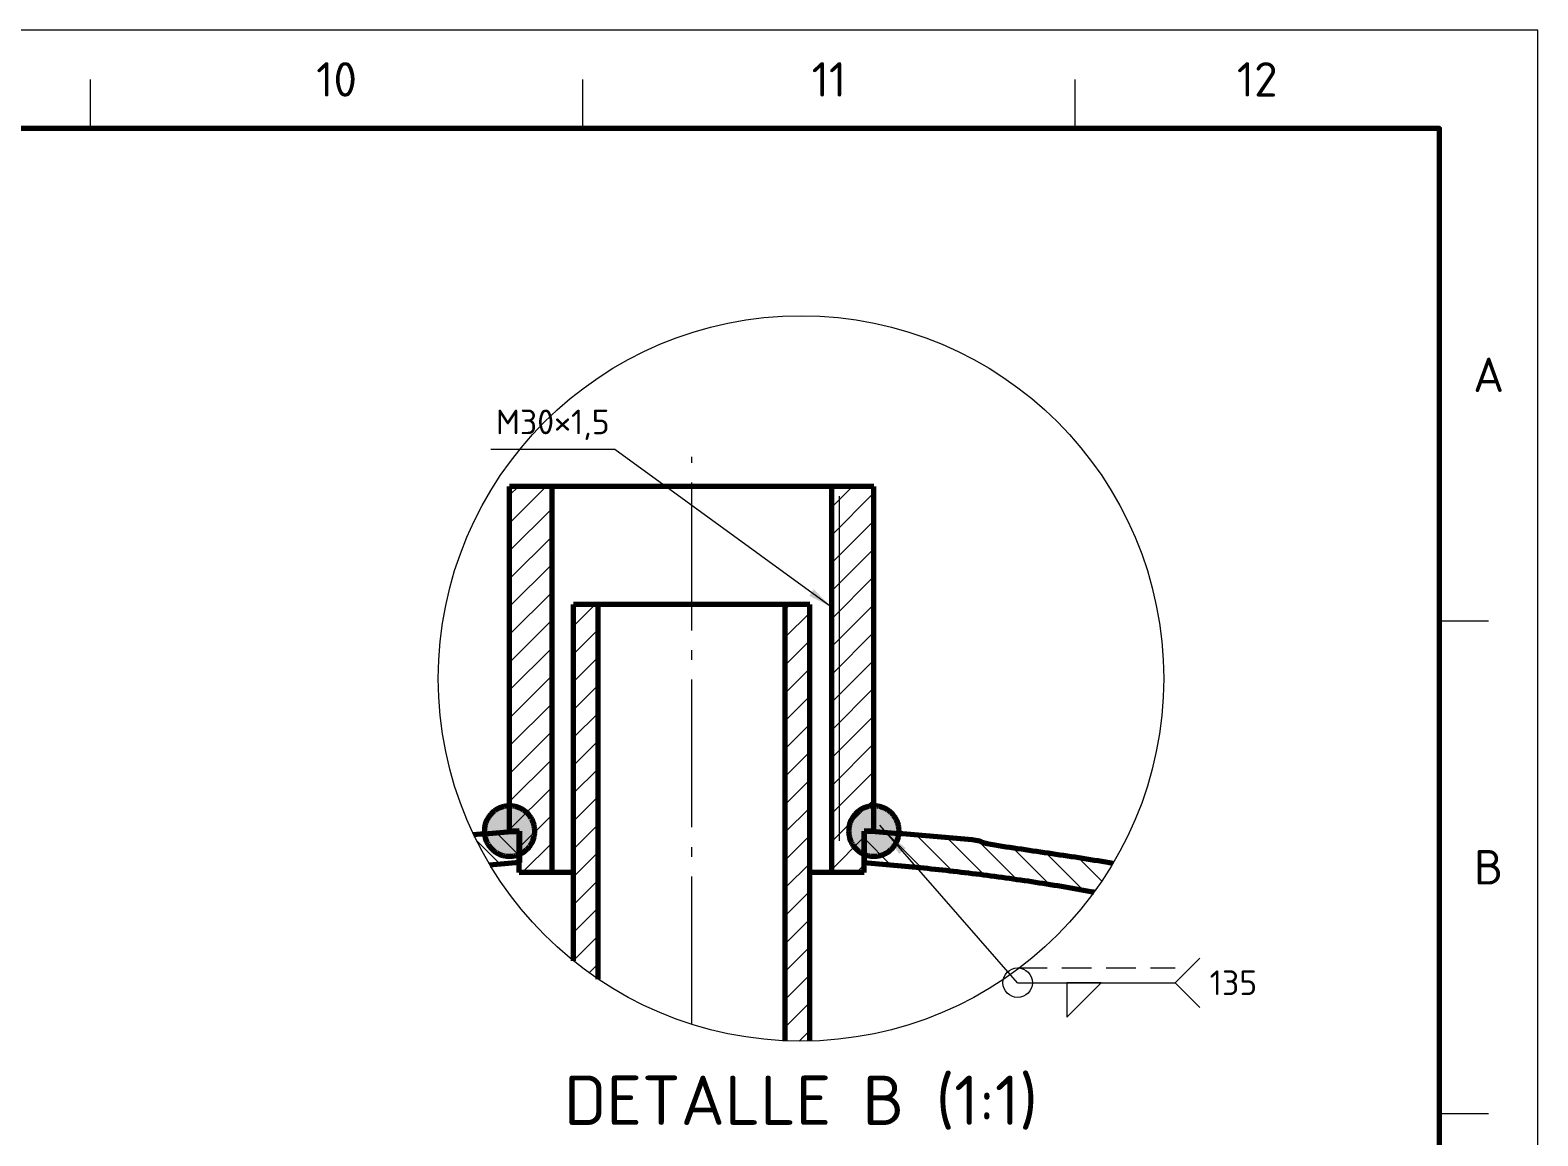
# Model space of a CAD drawing. Header units: millimetres. Extents: x 0 to 2208, y 0 to 420.
# Drawn here: x 920.9 to 1074, y 307.7 to 420 of the extents above; entities that cross this region are included whole.
import ezdxf
from ezdxf.enums import TextEntityAlignment as Align

# ---------------------------------------------------------------- set-up
doc = ezdxf.new("R2010")
doc.units = ezdxf.units.MM
doc.linetypes.add('IRAM-F-TRAZO-PUNTO', pattern=[20, 15, -2, 1, -2])
doc.linetypes.add('ISO02-TRAZOS', pattern=[4.5, 3, -1.5])
for name, color, linetype, lineweight in [('01-VISIBLE', 7, 'CONTINUOUS', 70), ('03-EJE', 1, 'IRAM-F-TRAZO-PUNTO', 18), ('05-RAYADO', 8, 'CONTINUOUS', 18), ('06-TEXTO', 7, 'CONTINUOUS', 25), ('07-RECUADRO', 7, 'CONTINUOUS', 70), ('08-FINA', 5, 'CONTINUOUS', 18), ('12-SOLDADURA', 6, 'CONTINUOUS', 18)]:
    doc.layers.add(name, color=color, linetype=linetype, lineweight=lineweight)
doc.styles.add('ISO3098', font='isocpeur.ttf')

msp = doc.modelspace()

# ---------------------------------------------------------------- hatches: boundary and pattern name
at = {"layer": '05-RAYADO'}
h = msp.add_hatch(dxfattribs=at)
h.set_pattern_fill('ANSI31', scale=0.629921)
h.paths.add_polyline_path([(970.557, 334.462), (970.557, 338.667), (969.567, 338.667), (969.567, 373.667), (973.879, 373.667), (973.879, 334.462)])
h = msp.add_hatch(dxfattribs=at)
h.set_pattern_fill('ANSI31', scale=0.629921)
h.paths.add_polyline_path([(1005.577, 338.667), (1005.577, 334.462), (1002.255, 334.462), (1002.255, 373.667), (1006.567, 373.667), (1006.567, 338.667)])
h = msp.add_hatch(dxfattribs=at)
h.set_pattern_fill('ANSI31', scale=0.629921)
h.paths.add_polyline_path([(976.067, 361.667), (978.567, 361.667), (978.567, 323.635), (977.958, 324.052), (977.225, 324.582), (976.506, 325.129), (976.067, 325.481)])
h = msp.add_hatch(dxfattribs=at)
h.set_pattern_fill('ANSI31', scale=0.629921)
h.paths.add_polyline_path([(1000.067, 361.667), (1000.067, 317.344), (999.167, 317.333), (998.263, 317.344), (997.567, 317.37), (997.567, 361.667)])
h = msp.add_hatch(color=7, dxfattribs=at)
h.dxf.hatch_style = 1
h.paths.add_polyline_path([(967.015, 338.868), (967.038, 339.067), (967.077, 339.264), (967.132, 339.458), (967.202, 339.646), (967.286, 339.829), (967.384, 340.004), (967.496, 340.171), (967.62, 340.329), (967.756, 340.477), (967.904, 340.613), (968.062, 340.738), (968.229, 340.849), (968.404, 340.948), (968.587, 341.032), (968.776, 341.101), (968.969, 341.156), (969.166, 341.195), (969.366, 341.219), (969.567, 341.227), (969.768, 341.219), (969.967, 341.195), (970.164, 341.156), (970.358, 341.101), (970.546, 341.032), (970.729, 340.948), (970.904, 340.849), (971.071, 340.738), (971.229, 340.613), (971.377, 340.477), (971.513, 340.329), (971.638, 340.171), (971.749, 340.004), (971.848, 339.829), (971.932, 339.646), (972.001, 339.458), (972.056, 339.264), (972.095, 339.067), (972.119, 338.868), (972.127, 338.667), (972.119, 338.466), (972.095, 338.266), (972.056, 338.069), (972.001, 337.876), (971.932, 337.687), (971.848, 337.504), (971.749, 337.329), (971.638, 337.162), (971.513, 337.004), (971.377, 336.856), (971.229, 336.72), (971.071, 336.596), (970.904, 336.484), (970.729, 336.386), (970.546, 336.302), (970.358, 336.232), (970.164, 336.177), (969.967, 336.138), (969.768, 336.115), (969.567, 336.107), (969.366, 336.115), (969.166, 336.138), (968.969, 336.177), (968.776, 336.232), (968.587, 336.302), (968.404, 336.386), (968.229, 336.484), (968.062, 336.596), (967.904, 336.72), (967.756, 336.856), (967.62, 337.004), (967.496, 337.162), (967.384, 337.329), (967.286, 337.504), (967.202, 337.687), (967.132, 337.876), (967.077, 338.069), (967.038, 338.266), (967.015, 338.466), (967.007, 338.667)])
h = msp.add_hatch(color=7, dxfattribs=at)
h.dxf.hatch_style = 1
h.paths.add_polyline_path([(1009.119, 338.466), (1009.095, 338.266), (1009.056, 338.069), (1009.001, 337.876), (1008.932, 337.687), (1008.848, 337.504), (1008.749, 337.329), (1008.638, 337.162), (1008.513, 337.004), (1008.377, 336.856), (1008.229, 336.72), (1008.071, 336.596), (1007.904, 336.484), (1007.729, 336.386), (1007.546, 336.302), (1007.358, 336.232), (1007.164, 336.177), (1006.967, 336.138), (1006.768, 336.115), (1006.567, 336.107), (1006.366, 336.115), (1006.166, 336.138), (1005.969, 336.177), (1005.776, 336.232), (1005.587, 336.302), (1005.404, 336.386), (1005.229, 336.484), (1005.062, 336.596), (1004.904, 336.72), (1004.756, 336.856), (1004.62, 337.004), (1004.496, 337.162), (1004.384, 337.329), (1004.286, 337.504), (1004.202, 337.687), (1004.132, 337.876), (1004.077, 338.069), (1004.038, 338.266), (1004.015, 338.466), (1004.007, 338.667), (1004.015, 338.868), (1004.038, 339.067), (1004.077, 339.264), (1004.132, 339.458), (1004.202, 339.646), (1004.286, 339.829), (1004.384, 340.004), (1004.496, 340.171), (1004.62, 340.329), (1004.756, 340.477), (1004.904, 340.613), (1005.062, 340.738), (1005.229, 340.849), (1005.404, 340.948), (1005.587, 341.032), (1005.776, 341.101), (1005.969, 341.156), (1006.166, 341.195), (1006.366, 341.219), (1006.567, 341.227), (1006.768, 341.219), (1006.967, 341.195), (1007.164, 341.156), (1007.358, 341.101), (1007.546, 341.032), (1007.729, 340.948), (1007.904, 340.849), (1008.071, 340.738), (1008.229, 340.613), (1008.377, 340.477), (1008.513, 340.329), (1008.638, 340.171), (1008.749, 340.004), (1008.848, 339.829), (1008.932, 339.646), (1009.001, 339.458), (1009.056, 339.264), (1009.095, 339.067), (1009.119, 338.868), (1009.127, 338.667)])
h = msp.add_hatch(dxfattribs=at)
h.set_pattern_fill('ANSI31', scale=0.629921, angle=90)
h.paths.add_polyline_path([(966.251, 338.341), (966.643, 338.371), (967.035, 338.401), (967.428, 338.431), (967.82, 338.461), (968.212, 338.49), (968.605, 338.52), (968.997, 338.549), (969.39, 338.579), (969.782, 338.608), (970.174, 338.637), (970.567, 338.667), (970.567, 335.462), (970.187, 335.434), (969.807, 335.404), (969.427, 335.374), (969.047, 335.344), (968.667, 335.312), (968.287, 335.28), (967.908, 335.248), (967.581, 335.219), (967.574, 335.231), (967.118, 336.012), (966.683, 336.804), (966.266, 337.606), (965.92, 338.316)])
h = msp.add_hatch(dxfattribs=at)
h.set_pattern_fill('ANSI31', scale=0.629921, angle=90)
h.paths.add_polyline_path([(1028.618, 332.543), (1028.243, 332.611), (1027.868, 332.677), (1027.492, 332.743), (1027.117, 332.809), (1026.742, 332.873), (1026.366, 332.937), (1025.99, 333.001), (1025.614, 333.063), (1025.238, 333.125), (1024.862, 333.187), (1024.486, 333.248), (1024.11, 333.308), (1023.733, 333.367), (1023.357, 333.426), (1022.98, 333.484), (1022.603, 333.541), (1022.226, 333.598), (1021.849, 333.654), (1021.472, 333.71), (1021.095, 333.765), (1020.718, 333.819), (1020.341, 333.872), (1019.963, 333.925), (1019.586, 333.977), (1019.208, 334.029), (1018.831, 334.08), (1018.453, 334.13), (1018.075, 334.18), (1017.697, 334.229), (1017.319, 334.277), (1016.941, 334.325), (1016.563, 334.372), (1016.185, 334.419), (1015.806, 334.465), (1015.428, 334.51), (1015.05, 334.554), (1014.671, 334.598), (1014.292, 334.642), (1013.914, 334.684), (1013.535, 334.726), (1013.156, 334.768), (1012.777, 334.808), (1012.398, 334.848), (1012.019, 334.888), (1011.64, 334.927), (1011.261, 334.965), (1010.882, 335.003), (1010.503, 335.039), (1010.123, 335.076), (1009.744, 335.111), (1009.364, 335.147), (1008.985, 335.181), (1008.605, 335.215), (1008.226, 335.248), (1007.846, 335.28), (1007.466, 335.312), (1007.086, 335.344), (1006.707, 335.374), (1006.327, 335.404), (1005.947, 335.434), (1005.567, 335.462), (1005.567, 338.667), (1005.959, 338.637), (1006.351, 338.608), (1006.744, 338.579), (1007.136, 338.549), (1007.529, 338.52), (1007.921, 338.49), (1008.313, 338.461), (1008.706, 338.431), (1009.098, 338.401), (1009.49, 338.371), (1009.883, 338.341), (1010.275, 338.311), (1010.667, 338.281), (1011.06, 338.25), (1011.452, 338.219), (1011.844, 338.188), (1012.236, 338.157), (1012.629, 338.126), (1013.021, 338.094), (1013.413, 338.062), (1013.805, 338.029), (1014.197, 337.996), (1014.589, 337.962), (1014.981, 337.927), (1015.373, 337.891), (1015.765, 337.853), (1016.156, 337.813), (1016.547, 337.768), (1016.937, 337.714), (1017.319, 337.625), (1017.679, 337.468), (1018.062, 337.377), (1018.448, 337.303), (1018.836, 337.235), (1019.224, 337.171), (1019.612, 337.109), (1020.001, 337.049), (1020.39, 336.989), (1020.779, 336.93), (1021.168, 336.872), (1021.558, 336.814), (1021.947, 336.756), (1022.336, 336.698), (1022.725, 336.641), (1023.115, 336.584), (1023.504, 336.526), (1023.893, 336.469), (1024.282, 336.411), (1024.672, 336.353), (1025.061, 336.295), (1025.45, 336.237), (1025.839, 336.179), (1026.228, 336.12), (1026.617, 336.06), (1027.006, 336.001), (1027.395, 335.94), (1027.783, 335.88), (1028.172, 335.818), (1028.561, 335.756), (1028.949, 335.694), (1029.337, 335.63), (1029.726, 335.566), (1030.114, 335.5), (1030.502, 335.434), (1030.843, 335.374), (1030.76, 335.231), (1030.285, 334.461), (1029.792, 333.703), (1029.281, 332.958), (1028.939, 332.485)])
at = {"layer": '08-FINA'}
h = msp.add_hatch(color=7, dxfattribs=at)
h.dxf.hatch_style = 1
h.paths.add_polyline_path([(1002.255, 361.417), (1000.468, 363.211), (999.998, 362.564)])
h = msp.add_hatch(color=7, dxfattribs=at)
h.dxf.hatch_style = 1
h.paths.add_polyline_path([(1007.167, 339.267), (1009.142, 336.345), (1009.801, 336.921)])

# ---------------------------------------------------------------- linework, layer by layer
at = {"layer": '01-VISIBLE'}
for points in [[(973.879, 373.667), (969.567, 373.667)], [(969.567, 338.667), (969.567, 373.667)], [(973.879, 334.462), (973.879, 373.667)], [(1002.255, 373.667), (1001.953, 373.667), (1001.651, 373.667), (1001.349, 373.667), (1001.047, 373.667), (1000.745, 373.667), (1000.443, 373.667), (1000.142, 373.667), (999.84, 373.667), (999.538, 373.667), (999.236, 373.667), (998.934, 373.667), (998.632, 373.667), (998.33, 373.667), (998.028, 373.667), (997.727, 373.667), (997.425, 373.667), (997.123, 373.667), (996.821, 373.667), (996.519, 373.667), (996.217, 373.667), (995.915, 373.667), (995.613, 373.667), (995.312, 373.667), (995.01, 373.667), (994.708, 373.667), (994.406, 373.667), (994.104, 373.667), (993.802, 373.667), (993.5, 373.667), (993.198, 373.667), (992.897, 373.667), (992.595, 373.667), (992.293, 373.667), (991.991, 373.667), (991.689, 373.667), (991.387, 373.667), (991.085, 373.667), (990.784, 373.667), (990.482, 373.667), (990.18, 373.667), (989.878, 373.667), (989.576, 373.667), (989.274, 373.667), (988.972, 373.667), (988.67, 373.667), (988.369, 373.667), (988.067, 373.667), (987.765, 373.667), (987.463, 373.667), (987.161, 373.667), (986.859, 373.667), (986.557, 373.667), (986.255, 373.667), (985.954, 373.667), (985.652, 373.667), (985.35, 373.667), (985.048, 373.667), (984.746, 373.667), (984.444, 373.667), (984.142, 373.667), (983.84, 373.667), (983.539, 373.667), (983.237, 373.667), (982.935, 373.667), (982.633, 373.667), (982.331, 373.667), (982.029, 373.667), (981.727, 373.667), (981.425, 373.667), (981.124, 373.667), (980.822, 373.667), (980.52, 373.667), (980.218, 373.667), (979.916, 373.667), (979.614, 373.667), (979.312, 373.667), (979.01, 373.667), (978.709, 373.667), (978.407, 373.667), (978.105, 373.667), (977.803, 373.667), (977.501, 373.667), (977.199, 373.667), (976.897, 373.667), (976.596, 373.667), (976.294, 373.667), (975.992, 373.667), (975.69, 373.667), (975.388, 373.667), (975.086, 373.667), (974.784, 373.667), (974.482, 373.667), (974.181, 373.667), (973.879, 373.667)], [(1006.567, 373.667), (1002.255, 373.667)], [(1002.255, 373.667), (1002.255, 334.462)], [(1006.567, 338.667), (1006.567, 373.667)], [(976.067, 325.481), (976.067, 361.667)], [(978.567, 361.667), (976.067, 361.667)], [(997.567, 361.667), (997.265, 361.667), (996.963, 361.667), (996.662, 361.667), (996.36, 361.667), (996.059, 361.667), (995.757, 361.667), (995.456, 361.667), (995.154, 361.667), (994.852, 361.667), (994.551, 361.667), (994.249, 361.667), (993.948, 361.667), (993.646, 361.667), (993.344, 361.667), (993.043, 361.667), (992.741, 361.667), (992.44, 361.667), (992.138, 361.667), (991.837, 361.667), (991.535, 361.667), (991.233, 361.667), (990.932, 361.667), (990.63, 361.667), (990.329, 361.667), (990.027, 361.667), (989.725, 361.667), (989.424, 361.667), (989.122, 361.667), (988.821, 361.667), (988.519, 361.667), (988.217, 361.667), (987.916, 361.667), (987.614, 361.667), (987.313, 361.667), (987.011, 361.667), (986.71, 361.667), (986.408, 361.667), (986.106, 361.667), (985.805, 361.667), (985.503, 361.667), (985.202, 361.667), (984.9, 361.667), (984.598, 361.667), (984.297, 361.667), (983.995, 361.667), (983.694, 361.667), (983.392, 361.667), (983.09, 361.667), (982.789, 361.667), (982.487, 361.667), (982.186, 361.667), (981.884, 361.667), (981.583, 361.667), (981.281, 361.667), (980.979, 361.667), (980.678, 361.667), (980.376, 361.667), (980.075, 361.667), (979.773, 361.667), (979.471, 361.667), (979.17, 361.667), (978.868, 361.667), (978.567, 361.667)], [(978.567, 323.635), (978.567, 361.667)], [(1000.067, 361.667), (997.567, 361.667)], [(997.567, 317.37), (997.567, 361.667)], [(1000.067, 317.344), (1000.067, 361.667)], [(969.567, 341.227), (969.466, 341.225), (969.366, 341.219), (969.266, 341.209), (969.166, 341.195), (969.067, 341.177), (968.969, 341.156), (968.872, 341.131), (968.776, 341.101), (968.681, 341.068), (968.587, 341.032), (968.495, 340.992), (968.404, 340.948), (968.316, 340.9), (968.229, 340.849), (968.144, 340.795), (968.062, 340.738), (967.982, 340.677), (967.904, 340.613), (967.829, 340.547), (967.756, 340.477), (967.687, 340.404), (967.62, 340.329), (967.556, 340.252), (967.496, 340.171), (967.438, 340.089), (967.384, 340.004), (967.333, 339.918), (967.286, 339.829), (967.242, 339.738), (967.202, 339.646), (967.165, 339.553), (967.132, 339.458), (967.103, 339.362), (967.077, 339.264), (967.056, 339.166), (967.038, 339.067), (967.024, 338.968), (967.015, 338.868), (967.009, 338.767), (967.007, 338.667)], [(969.567, 336.107), (969.667, 336.109), (969.768, 336.115), (969.868, 336.124), (969.967, 336.138), (970.066, 336.156), (970.164, 336.177), (970.262, 336.203), (970.358, 336.232), (970.453, 336.265), (970.546, 336.302), (970.638, 336.342), (970.729, 336.386), (970.818, 336.433), (970.904, 336.484), (970.989, 336.538), (971.071, 336.596), (971.152, 336.656), (971.229, 336.72), (971.304, 336.787), (971.377, 336.856), (971.447, 336.929), (971.513, 337.004), (971.577, 337.082), (971.638, 337.162), (971.695, 337.244), (971.749, 337.329), (971.8, 337.416), (971.848, 337.504), (971.892, 337.595), (971.932, 337.687), (971.968, 337.781), (972.001, 337.876), (972.031, 337.972), (972.056, 338.069), (972.077, 338.167), (972.095, 338.266), (972.109, 338.366), (972.119, 338.466), (972.125, 338.566), (972.127, 338.667), (972.125, 338.767), (972.119, 338.868), (972.109, 338.968), (972.095, 339.067), (972.077, 339.166), (972.056, 339.264), (972.031, 339.362), (972.001, 339.458), (971.968, 339.553), (971.932, 339.646), (971.892, 339.738), (971.848, 339.829), (971.8, 339.918), (971.749, 340.004), (971.695, 340.089), (971.638, 340.171), (971.577, 340.252), (971.513, 340.329), (971.447, 340.404), (971.377, 340.477), (971.304, 340.547), (971.229, 340.613), (971.152, 340.677), (971.071, 340.738), (970.989, 340.795), (970.904, 340.849), (970.818, 340.9), (970.729, 340.948), (970.638, 340.992), (970.546, 341.032), (970.453, 341.068), (970.358, 341.101), (970.262, 341.131), (970.164, 341.156), (970.066, 341.177), (969.967, 341.195), (969.868, 341.209), (969.768, 341.219), (969.667, 341.225), (969.567, 341.227)], [(1006.567, 341.227), (1006.466, 341.225), (1006.366, 341.219), (1006.266, 341.209), (1006.166, 341.195), (1006.067, 341.177), (1005.969, 341.156), (1005.872, 341.131), (1005.776, 341.101), (1005.681, 341.068), (1005.587, 341.032), (1005.495, 340.992), (1005.404, 340.948), (1005.316, 340.9), (1005.229, 340.849), (1005.144, 340.795), (1005.062, 340.738), (1004.982, 340.677), (1004.904, 340.613), (1004.829, 340.547), (1004.756, 340.477), (1004.687, 340.404), (1004.62, 340.329), (1004.556, 340.252), (1004.496, 340.171), (1004.438, 340.089), (1004.384, 340.004), (1004.333, 339.918), (1004.286, 339.829), (1004.242, 339.738), (1004.202, 339.646), (1004.165, 339.553), (1004.132, 339.458), (1004.103, 339.362), (1004.077, 339.264), (1004.056, 339.166), (1004.038, 339.067), (1004.024, 338.968), (1004.015, 338.868), (1004.009, 338.767), (1004.007, 338.667), (1004.009, 338.566), (1004.015, 338.466), (1004.024, 338.366), (1004.038, 338.266), (1004.056, 338.167), (1004.077, 338.069), (1004.103, 337.972), (1004.132, 337.876), (1004.165, 337.781), (1004.202, 337.687), (1004.242, 337.595), (1004.286, 337.504), (1004.333, 337.416), (1004.384, 337.329), (1004.438, 337.244), (1004.496, 337.162), (1004.556, 337.082), (1004.62, 337.004), (1004.687, 336.929), (1004.756, 336.856), (1004.829, 336.787), (1004.904, 336.72), (1004.982, 336.656), (1005.062, 336.596), (1005.144, 336.538), (1005.229, 336.484), (1005.316, 336.433), (1005.404, 336.386), (1005.495, 336.342), (1005.587, 336.302), (1005.681, 336.265), (1005.776, 336.232), (1005.872, 336.203), (1005.969, 336.177), (1006.067, 336.156), (1006.166, 336.138), (1006.266, 336.124), (1006.366, 336.115), (1006.466, 336.109), (1006.567, 336.107)], [(1009.127, 338.667), (1009.125, 338.767), (1009.119, 338.868), (1009.109, 338.968), (1009.095, 339.067), (1009.077, 339.166), (1009.056, 339.264), (1009.031, 339.362), (1009.001, 339.458), (1008.968, 339.553), (1008.932, 339.646), (1008.892, 339.738), (1008.848, 339.829), (1008.8, 339.918), (1008.749, 340.004), (1008.695, 340.089), (1008.638, 340.171), (1008.577, 340.252), (1008.513, 340.329), (1008.447, 340.404), (1008.377, 340.477), (1008.304, 340.547), (1008.229, 340.613), (1008.152, 340.677), (1008.071, 340.738), (1007.989, 340.795), (1007.904, 340.849), (1007.818, 340.9), (1007.729, 340.948), (1007.638, 340.992), (1007.546, 341.032), (1007.453, 341.068), (1007.358, 341.101), (1007.262, 341.131), (1007.164, 341.156), (1007.066, 341.177), (1006.967, 341.195), (1006.868, 341.209), (1006.768, 341.219), (1006.667, 341.225), (1006.567, 341.227)], [(965.92, 338.316), (966.251, 338.341), (966.643, 338.371), (967.035, 338.401), (967.428, 338.431), (967.82, 338.461), (968.212, 338.49), (968.605, 338.52), (968.997, 338.549), (969.39, 338.579), (969.782, 338.608), (970.174, 338.637), (970.567, 338.667)], [(967.007, 338.667), (967.009, 338.566), (967.015, 338.466), (967.024, 338.366), (967.038, 338.266), (967.056, 338.167), (967.077, 338.069), (967.103, 337.972), (967.132, 337.876), (967.165, 337.781), (967.202, 337.687), (967.242, 337.595), (967.286, 337.504), (967.333, 337.416), (967.384, 337.329), (967.438, 337.244), (967.496, 337.162), (967.556, 337.082), (967.62, 337.004), (967.687, 336.929), (967.756, 336.856), (967.829, 336.787), (967.904, 336.72), (967.982, 336.656), (968.062, 336.596), (968.144, 336.538), (968.229, 336.484), (968.316, 336.433), (968.404, 336.386), (968.495, 336.342), (968.587, 336.302), (968.681, 336.265), (968.776, 336.232), (968.872, 336.203), (968.969, 336.177), (969.067, 336.156), (969.166, 336.138), (969.266, 336.124), (969.366, 336.115), (969.466, 336.109), (969.567, 336.107)], [(970.557, 338.667), (969.567, 338.667)], [(970.557, 334.462), (970.557, 338.667)], [(970.567, 338.667), (970.567, 335.462)], [(1030.843, 335.374), (1030.502, 335.434), (1030.114, 335.5), (1029.726, 335.566), (1029.337, 335.63), (1028.949, 335.694), (1028.561, 335.756), (1028.172, 335.818), (1027.783, 335.88), (1027.395, 335.94), (1027.006, 336.001), (1026.617, 336.06), (1026.228, 336.12), (1025.839, 336.179), (1025.45, 336.237), (1025.061, 336.295), (1024.672, 336.353), (1024.282, 336.411), (1023.893, 336.469), (1023.504, 336.526), (1023.115, 336.584), (1022.725, 336.641), (1022.336, 336.698), (1021.947, 336.756), (1021.558, 336.814), (1021.168, 336.872), (1020.779, 336.93), (1020.39, 336.989), (1020.001, 337.049), (1019.612, 337.109), (1019.224, 337.171), (1018.836, 337.235), (1018.448, 337.303), (1018.062, 337.377), (1017.679, 337.468), (1017.319, 337.625), (1016.937, 337.714), (1016.547, 337.768), (1016.156, 337.813), (1015.765, 337.853), (1015.373, 337.891), (1014.981, 337.927), (1014.589, 337.962), (1014.197, 337.996), (1013.805, 338.029), (1013.413, 338.062), (1013.021, 338.094), (1012.629, 338.126), (1012.236, 338.157), (1011.844, 338.188), (1011.452, 338.219), (1011.06, 338.25), (1010.667, 338.281), (1010.275, 338.311), (1009.883, 338.341), (1009.49, 338.371), (1009.098, 338.401), (1008.706, 338.431), (1008.313, 338.461), (1007.921, 338.49), (1007.529, 338.52), (1007.136, 338.549), (1006.744, 338.579), (1006.351, 338.608), (1005.959, 338.637), (1005.567, 338.667)], [(1005.567, 338.667), (1005.567, 335.462)], [(1005.577, 334.462), (1005.577, 338.667)], [(1006.567, 338.667), (1005.577, 338.667)], [(1006.567, 336.107), (1006.667, 336.109), (1006.768, 336.115), (1006.868, 336.124), (1006.967, 336.138), (1007.066, 336.156), (1007.164, 336.177), (1007.262, 336.203), (1007.358, 336.232), (1007.453, 336.265), (1007.546, 336.302), (1007.638, 336.342), (1007.729, 336.386), (1007.818, 336.433), (1007.904, 336.484), (1007.989, 336.538), (1008.071, 336.596), (1008.152, 336.656), (1008.229, 336.72), (1008.304, 336.787), (1008.377, 336.856), (1008.447, 336.929), (1008.513, 337.004), (1008.577, 337.082), (1008.638, 337.162), (1008.695, 337.244), (1008.749, 337.329), (1008.8, 337.416), (1008.848, 337.504), (1008.892, 337.595), (1008.932, 337.687), (1008.968, 337.781), (1009.001, 337.876), (1009.031, 337.972), (1009.056, 338.069), (1009.077, 338.167), (1009.095, 338.266), (1009.109, 338.366), (1009.119, 338.466), (1009.125, 338.566), (1009.127, 338.667)], [(970.567, 335.462), (970.187, 335.434), (969.807, 335.404), (969.427, 335.374), (969.047, 335.344), (968.667, 335.312), (968.287, 335.28), (967.908, 335.248), (967.581, 335.219)], [(1005.567, 335.462), (1005.947, 335.434), (1006.327, 335.404), (1006.707, 335.374), (1007.086, 335.344), (1007.466, 335.312), (1007.846, 335.28), (1008.226, 335.248), (1008.605, 335.215), (1008.985, 335.181), (1009.364, 335.147), (1009.744, 335.111), (1010.123, 335.076), (1010.503, 335.039), (1010.882, 335.003), (1011.261, 334.965), (1011.64, 334.927), (1012.019, 334.888), (1012.398, 334.848), (1012.777, 334.808), (1013.156, 334.768), (1013.535, 334.726), (1013.914, 334.684), (1014.292, 334.642), (1014.671, 334.598), (1015.05, 334.554), (1015.428, 334.51), (1015.806, 334.465), (1016.185, 334.419), (1016.563, 334.372), (1016.941, 334.325), (1017.319, 334.277), (1017.697, 334.229), (1018.075, 334.18), (1018.453, 334.13), (1018.831, 334.08), (1019.208, 334.029), (1019.586, 333.977), (1019.963, 333.925), (1020.341, 333.872), (1020.718, 333.819), (1021.095, 333.765), (1021.472, 333.71), (1021.849, 333.654), (1022.226, 333.598), (1022.603, 333.541), (1022.98, 333.484), (1023.357, 333.426), (1023.733, 333.367), (1024.11, 333.308), (1024.486, 333.248), (1024.862, 333.187), (1025.238, 333.125), (1025.614, 333.063), (1025.99, 333.001), (1026.366, 332.937), (1026.742, 332.873), (1027.117, 332.809), (1027.492, 332.743), (1027.868, 332.677), (1028.243, 332.611), (1028.618, 332.543), (1028.939, 332.485)], [(973.879, 334.462), (970.557, 334.462)], [(976.067, 334.462), (975.754, 334.462), (975.442, 334.462), (975.129, 334.462), (974.816, 334.462), (974.504, 334.462), (974.191, 334.462), (973.879, 334.462)], [(1002.255, 334.462), (1001.942, 334.462), (1001.63, 334.462), (1001.317, 334.462), (1001.004, 334.462), (1000.692, 334.462), (1000.379, 334.462), (1000.067, 334.462)], [(1005.577, 334.462), (1002.255, 334.462)]]:
    msp.add_lwpolyline(points, dxfattribs=at)
at = {"layer": '03-EJE'}
msp.add_lwpolyline([(988.067, 319.049), (988.067, 376.667)], dxfattribs=at)
at = {"layer": '07-RECUADRO'}
msp.add_lwpolyline([(505, 10), (1064, 10), (1064, 410), (505, 410)], close=True, dxfattribs=at)
at = {"layer": '08-FINA'}
for p, q in [((927, 410), (927, 415)), ((977, 410), (977, 415)), ((1027, 410), (1027, 415)), ((980.255, 377.417), (967.655, 377.417)), ((1002.255, 361.417), (980.255, 377.417)), ((1003.067, 337.667), (1003.067, 372.667)), ((1064, 360), (1069, 360)), ((1064, 310), (1069, 310))]:
    msp.add_line(p, q, dxfattribs=at)
msp.add_lwpolyline([(480, 0), (1074, 0), (1074, 420), (480, 420)], close=True, dxfattribs=at)
msp.add_circle((999.167, 354.167), 36.833, dxfattribs=at)
at = {"layer": '12-SOLDADURA'}
for p, q in [((1021.167, 323.267), (1007.167, 339.267)), ((1037.167, 323.267), (1039.667, 325.767)), ((1021.167, 323.267), (1037.167, 323.267)), ((1037.167, 323.267), (1039.667, 320.767))]:
    msp.add_line(p, q, dxfattribs=at)
at = {"layer": '12-SOLDADURA', "linetype": 'ISO02-TRAZOS'}
msp.add_line((1021.167, 324.767), (1037.167, 324.767), dxfattribs=at)
at = {"layer": '12-SOLDADURA'}
msp.add_lwpolyline([(1026.167, 323.267), (1026.167, 319.767), (1029.667, 323.267)], close=True, dxfattribs=at)
msp.add_circle((1021.167, 323.267), 1.5, dxfattribs=at)

# ---------------------------------------------------------------- texts
at = {"layer": '06-TEXTO', "style": 'ISO3098'}
for s, height, p in [('10', 3.5, (952, 415)), ('11', 3.5, (1002, 415)), ('12', 3.5, (1045.5, 415)), ('A', 3.5, (1069, 385)), ('B', 3.5, (1069, 335)), ('DETALLE B (1:1)', 5, (999.167, 311.333))]:
    msp.add_text(s, height=height, dxfattribs=at).set_placement(p, align=Align.MIDDLE_CENTER)
msp.add_text('M30×1,5', height=2.5, dxfattribs=at).set_placement((973.955, 378.217), align=Align.BOTTOM_CENTER)
at = {"layer": '12-SOLDADURA', "style": 'ISO3098'}
msp.add_text('135', height=2.5, dxfattribs=at).set_placement((1040.667, 323.267), align=Align.MIDDLE_LEFT)

doc.saveas('drawing.dxf')
